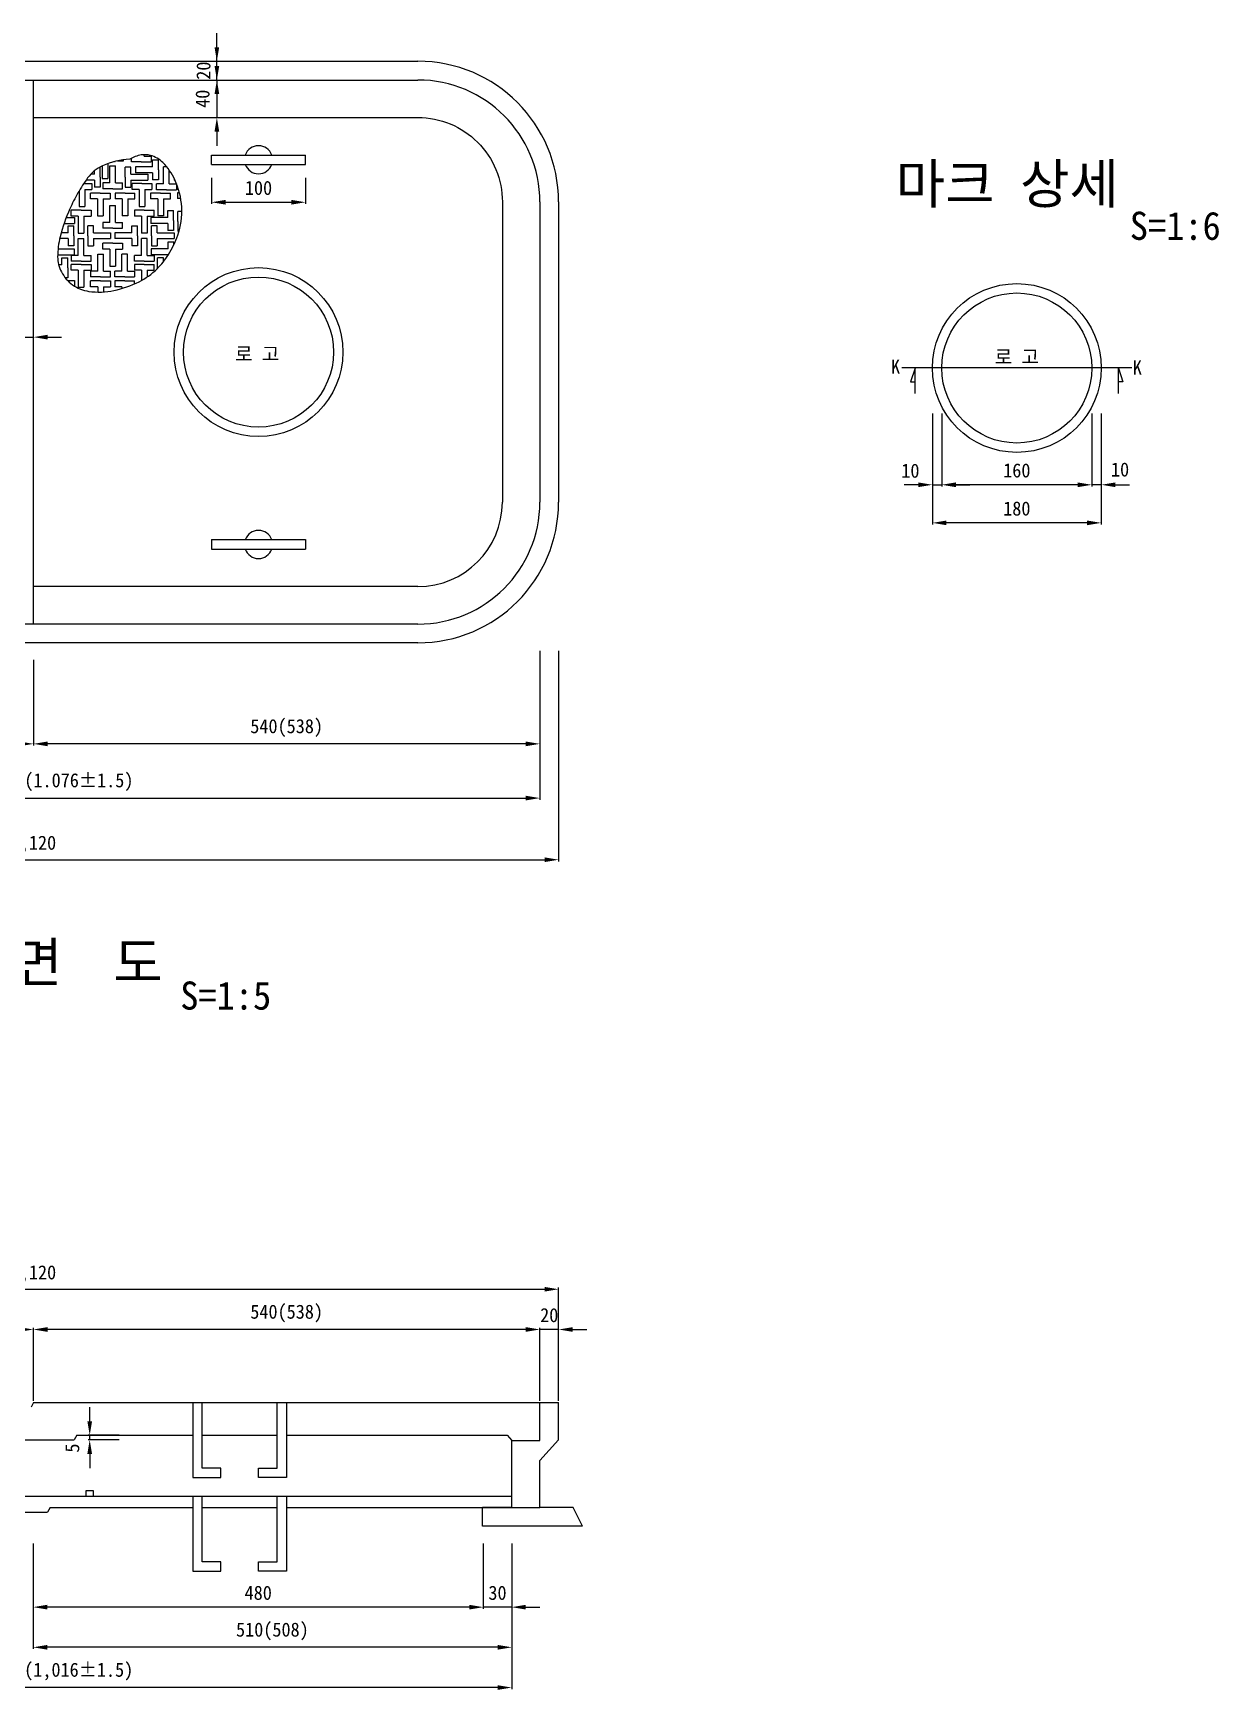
# Model space of a CAD drawing. Header units: millimetres. Extents: x -349 to 5904, y -2394 to 1429.
# Drawn here: x 725 to 1989, y -561 to 1205 of the extents above; entities that cross this region are included whole.
import ezdxf
from ezdxf.enums import TextEntityAlignment as Align

# ---------------------------------------------------------------- set-up
doc = ezdxf.new("R2010")
doc.units = ezdxf.units.MM
doc.header["$LTSCALE"] = 60
for name, color, linetype in [('TN-DIMS', 1, 'Continuous'), ('TN-LEAL', 1, 'Continuous'), ('TN-LEAT', 3, 'Continuous'), ('TN-STEL', 4, 'Continuous'), ('TN-TEX1', 6, 'Continuous'), ('TN-TEXT', 3, 'Continuous')]:
    doc.layers.add(name, color=color, linetype=linetype)
doc.styles.add('D', font='GulimChe.ttf')
doc.dimstyles.new('D', dxfattribs={"dimtxt": 2.5, "dimasz": 2.5, "dimexe": 1.25, "dimexo": 2, "dimgap": 1, "dimtad": 1, "dimdec": 0, "dimtxsty": 'D', "dimcen": 2.5, "dimclrd": 1, "dimclre": 1, "dimclrt": 7, "dimadec": 0, "dimazin": 0, "dimtfac": 1, "dimtdec": 0, "dimtmove": 0, "dimatfit": 3, "dimfxl": 0, "dimarcsym": 0})

# ---------------------------------------------------------------- blocks, each defined once
blk = doc.blocks.new('*D34')
at = {"layer": 'DEFPOINTS', "color": 0}
for p in [(1693.5, 801.8), (1853.5, 801.8), (1693.5, 724)]:
    blk.add_point(p, dxfattribs=at)
at = {"layer": 'TN-DIMS', "color": 1, "lineweight": -2}
for p, q in [((1693.5, 800), (1693.5, 722.2)), ((1853.5, 800), (1853.5, 722.2)), ((1838.5, 724), (1708.5, 724))]:
    blk.add_line(p, q, dxfattribs=at)
at = {"layer": 'TN-DIMS', "color": 1}
for points in [[(1708.5, 726.5), (1708.5, 721.5), (1693.5, 724)], [(1838.5, 726.5), (1838.5, 721.5), (1853.5, 724)]]:
    blk.add_solid(points, dxfattribs=at)
at = {"layer": 'TN-DIMS', "color": 3, "insert": (1773.5, 739.2), "char_height": 15, "attachment_point": 5, "style": 'D'}
blk.add_mtext('160', dxfattribs=at)
blk = doc.blocks.new('*D35')
at = {"layer": 'DEFPOINTS', "color": 0}
for p in [(1683.5, 801.8), (1863.5, 801.8), (1683.5, 683.4)]:
    blk.add_point(p, dxfattribs=at)
at = {"layer": 'TN-DIMS', "color": 1, "lineweight": -2}
for p, q in [((1683.5, 800), (1683.5, 681.6)), ((1863.5, 800), (1863.5, 681.6)), ((1848.5, 683.4), (1698.5, 683.4))]:
    blk.add_line(p, q, dxfattribs=at)
at = {"layer": 'TN-DIMS', "color": 1}
for points in [[(1698.5, 685.9), (1698.5, 680.9), (1683.5, 683.4)], [(1848.5, 685.9), (1848.5, 680.9), (1863.5, 683.4)]]:
    blk.add_solid(points, dxfattribs=at)
at = {"layer": 'TN-DIMS', "color": 3, "insert": (1773.5, 698.6), "char_height": 15, "attachment_point": 5, "style": 'D'}
blk.add_mtext('180', dxfattribs=at)
blk = doc.blocks.new('*D39')
at = {"layer": 'DEFPOINTS', "color": 0}
for p in [(214.5, -403), (1234.9, -403), (214.5, -558.2)]:
    blk.add_point(p, dxfattribs=at)
at = {"layer": 'TN-DIMS', "color": 1, "lineweight": -2}
for p, q in [((214.5, -404.8), (214.5, -560)), ((1234.9, -404.8), (1234.9, -560)), ((1219.9, -558.2), (229.5, -558.2))]:
    blk.add_line(p, q, dxfattribs=at)
at = {"layer": 'TN-DIMS', "color": 1}
for points in [[(229.5, -555.7), (229.5, -560.7), (214.5, -558.2)], [(1219.9, -555.7), (1219.9, -560.7), (1234.9, -558.2)]]:
    blk.add_solid(points, dxfattribs=at)
at = {"layer": 'TN-DIMS', "color": 3, "insert": (724.7, -541.2), "char_height": 15, "attachment_point": 5, "style": 'D'}
blk.add_mtext('1,020%%P1.5(1,016%%P1.5)', dxfattribs=at)
blk = doc.blocks.new('*D40')
at = {"layer": 'DEFPOINTS', "color": 0}
for p in [(724.9, -176.5), (184.9, -254.3), (724.9, -254.3)]:
    blk.add_point(p, dxfattribs=at)
at = {"layer": 'TN-DIMS', "color": 1, "lineweight": -2}
for p, q in [((184.9, -252.5), (184.9, -174.7)), ((199.9, -176.5), (709.9, -176.5)), ((724.9, -252.5), (724.9, -174.7))]:
    blk.add_line(p, q, dxfattribs=at)
at = {"layer": 'TN-DIMS', "color": 1}
for points in [[(199.9, -174), (199.9, -179), (184.9, -176.5)], [(709.9, -174), (709.9, -179), (724.9, -176.5)]]:
    blk.add_solid(points, dxfattribs=at)
at = {"layer": 'TN-DIMS', "color": 3, "insert": (454.9, -159.5), "char_height": 15, "attachment_point": 5, "style": 'D'}
blk.add_mtext('540(538)', dxfattribs=at)
blk = doc.blocks.new('*D41')
at = {"layer": 'DEFPOINTS', "color": 0}
for p in [(1284.9, -133.6), (164.9, -254.3), (1284.9, -254.3)]:
    blk.add_point(p, dxfattribs=at)
at = {"layer": 'TN-DIMS', "color": 1, "lineweight": -2}
for p, q in [((164.9, -252.5), (164.9, -131.8)), ((179.9, -133.6), (1269.9, -133.6)), ((1284.9, -252.5), (1284.9, -131.8))]:
    blk.add_line(p, q, dxfattribs=at)
at = {"layer": 'TN-DIMS', "color": 1}
for points in [[(179.9, -131.1), (179.9, -136.1), (164.9, -133.6)], [(1269.9, -131.1), (1269.9, -136.1), (1284.9, -133.6)]]:
    blk.add_solid(points, dxfattribs=at)
at = {"layer": 'TN-DIMS', "color": 3, "insert": (724.9, -117.5), "char_height": 15, "attachment_point": 5, "style": 'D'}
blk.add_mtext('1,120', dxfattribs=at)
blk = doc.blocks.new('*D43')
at = {"layer": 'DEFPOINTS', "color": 0}
for p in [(724.6, -403), (1234.9, -403), (724.6, -515.3)]:
    blk.add_point(p, dxfattribs=at)
at = {"layer": 'TN-DIMS', "color": 1, "lineweight": -2}
for p, q in [((724.6, -404.8), (724.6, -517.1)), ((1234.9, -404.8), (1234.9, -517.1)), ((1219.9, -515.3), (739.6, -515.3))]:
    blk.add_line(p, q, dxfattribs=at)
at = {"layer": 'TN-DIMS', "color": 1}
for points in [[(739.6, -512.8), (739.6, -517.8), (724.6, -515.3)], [(1219.9, -512.8), (1219.9, -517.8), (1234.9, -515.3)]]:
    blk.add_solid(points, dxfattribs=at)
at = {"layer": 'TN-DIMS', "color": 3, "insert": (979.7, -498.4), "char_height": 15, "attachment_point": 5, "style": 'D'}
blk.add_mtext('510(508)', dxfattribs=at)
blk = doc.blocks.new('*D44')
at = {"layer": 'DEFPOINTS', "color": 0}
for p in [(724.6, -403), (1204.6, -403), (724.6, -472.5)]:
    blk.add_point(p, dxfattribs=at)
at = {"layer": 'TN-DIMS', "color": 1, "lineweight": -2}
for p, q in [((724.6, -404.8), (724.6, -474.3)), ((1204.6, -404.8), (1204.6, -474.3)), ((1189.6, -472.5), (739.6, -472.5))]:
    blk.add_line(p, q, dxfattribs=at)
at = {"layer": 'TN-DIMS', "color": 1}
for points in [[(739.6, -470), (739.6, -475), (724.6, -472.5)], [(1189.6, -470), (1189.6, -475), (1204.6, -472.5)]]:
    blk.add_solid(points, dxfattribs=at)
at = {"layer": 'TN-DIMS', "color": 3, "insert": (964.6, -457.3), "char_height": 15, "attachment_point": 5, "style": 'D'}
blk.add_mtext('480', dxfattribs=at)
blk = doc.blocks.new('*D45')
at = {"layer": 'DEFPOINTS', "color": 0}
for p in [(724.9, -176.5), (724.9, -254.3), (1264.9, -254.3)]:
    blk.add_point(p, dxfattribs=at)
at = {"layer": 'TN-DIMS', "color": 1, "lineweight": -2}
for p, q in [((724.9, -252.5), (724.9, -174.7)), ((1249.9, -176.5), (739.9, -176.5)), ((1264.9, -252.5), (1264.9, -174.7))]:
    blk.add_line(p, q, dxfattribs=at)
at = {"layer": 'TN-DIMS', "color": 1}
for points in [[(739.9, -174), (739.9, -179), (724.9, -176.5)], [(1249.9, -174), (1249.9, -179), (1264.9, -176.5)]]:
    blk.add_solid(points, dxfattribs=at)
at = {"layer": 'TN-DIMS', "color": 3, "insert": (994.9, -159.5), "char_height": 15, "attachment_point": 5, "style": 'D'}
blk.add_mtext('540(538)', dxfattribs=at)
blk = doc.blocks.new('*D52')
at = {"layer": 'DEFPOINTS', "color": 0}
for p in [(784.9, -289.3), (818, -289.3), (818, -294.2)]:
    blk.add_point(p, dxfattribs=at)
at = {"layer": 'TN-DIMS', "color": 1, "lineweight": -2}
for p, q in [((784.9, -274.3), (784.9, -259.3)), ((816.2, -289.3), (783.1, -289.3)), ((816.2, -294.2), (783.1, -294.2)), ((784.9, -294.2), (784.9, -289.3)), ((784.9, -309.2), (784.9, -324.2))]:
    blk.add_line(p, q, dxfattribs=at)
at = {"layer": 'TN-DIMS', "color": 1}
for points in [[(782.4, -274.3), (787.4, -274.3), (784.9, -289.3)], [(782.4, -309.2), (787.4, -309.2), (784.9, -294.2)]]:
    blk.add_solid(points, dxfattribs=at)
at = {"layer": 'TN-DIMS', "color": 3, "insert": (766.4, -302.9), "char_height": 15, "attachment_point": 5, "rotation": 90, "style": 'D'}
blk.add_mtext('5', dxfattribs=at)
blk = doc.blocks.new('*D53')
at = {"layer": 'DEFPOINTS', "color": 0}
for p in [(1204.6, -403), (1234.9, -403), (1204.6, -472.5)]:
    blk.add_point(p, dxfattribs=at)
at = {"layer": 'TN-DIMS', "color": 1, "lineweight": -2}
for p, q in [((1204.6, -404.8), (1204.6, -474.3)), ((1234.9, -404.8), (1234.9, -474.3)), ((1189.6, -472.5), (1174.6, -472.5)), ((1234.9, -472.5), (1204.6, -472.5)), ((1249.9, -472.5), (1264.9, -472.5))]:
    blk.add_line(p, q, dxfattribs=at)
at = {"layer": 'TN-DIMS', "color": 1}
for points in [[(1189.6, -470), (1189.6, -475), (1204.6, -472.5)], [(1249.9, -470), (1249.9, -475), (1234.9, -472.5)]]:
    blk.add_solid(points, dxfattribs=at)
at = {"layer": 'TN-DIMS', "color": 3, "insert": (1219.7, -457.3), "char_height": 15, "attachment_point": 5, "style": 'D'}
blk.add_mtext('30', dxfattribs=at)
blk = doc.blocks.new('*D55')
at = {"layer": 'DEFPOINTS', "color": 0}
for p in [(1264.9, -176.5), (1264.9, -254.3), (1284.9, -254.3)]:
    blk.add_point(p, dxfattribs=at)
at = {"layer": 'TN-DIMS', "color": 1, "lineweight": -2}
for p, q in [((1249.9, -176.5), (1234.9, -176.5)), ((1264.9, -252.5), (1264.9, -174.7)), ((1284.9, -176.5), (1264.9, -176.5)), ((1284.9, -252.5), (1284.9, -174.7)), ((1299.9, -176.5), (1314.9, -176.5))]:
    blk.add_line(p, q, dxfattribs=at)
at = {"layer": 'TN-DIMS', "color": 1}
for points in [[(1249.9, -174), (1249.9, -179), (1264.9, -176.5)], [(1299.9, -174), (1299.9, -179), (1284.9, -176.5)]]:
    blk.add_solid(points, dxfattribs=at)
at = {"layer": 'TN-DIMS', "color": 3, "insert": (1274.9, -161.3), "char_height": 15, "attachment_point": 5, "style": 'D'}
blk.add_mtext('20', dxfattribs=at)
blk = doc.blocks.new('*D56')
at = {"layer": 'DEFPOINTS', "color": 0}
for p in [(184.9, 539.3), (724.9, 539.3), (724.9, 447.8)]:
    blk.add_point(p, dxfattribs=at)
at = {"layer": 'TN-DIMS', "color": 1, "lineweight": -2}
for p, q in [((184.9, 537.5), (184.9, 446)), ((724.9, 537.5), (724.9, 446)), ((199.9, 447.8), (709.9, 447.8))]:
    blk.add_line(p, q, dxfattribs=at)
at = {"layer": 'TN-DIMS', "color": 1}
for points in [[(199.9, 450.3), (199.9, 445.3), (184.9, 447.8)], [(709.9, 450.3), (709.9, 445.3), (724.9, 447.8)]]:
    blk.add_solid(points, dxfattribs=at)
at = {"layer": 'TN-DIMS', "color": 3, "insert": (454.9, 464.7), "char_height": 15, "attachment_point": 5, "style": 'D'}
blk.add_mtext('540(538)', dxfattribs=at)
blk = doc.blocks.new('*D57')
at = {"layer": 'DEFPOINTS', "color": 0}
for p in [(184.9, 548.8), (1264.9, 548.8), (1264.9, 390)]:
    blk.add_point(p, dxfattribs=at)
at = {"layer": 'TN-DIMS', "color": 1, "lineweight": -2}
for p, q in [((184.9, 547), (184.9, 388.2)), ((1264.9, 547), (1264.9, 388.2)), ((199.9, 390), (1249.9, 390))]:
    blk.add_line(p, q, dxfattribs=at)
at = {"layer": 'TN-DIMS', "color": 1}
for points in [[(199.9, 392.5), (199.9, 387.5), (184.9, 390)], [(1249.9, 392.5), (1249.9, 387.5), (1264.9, 390)]]:
    blk.add_solid(points, dxfattribs=at)
at = {"layer": 'TN-DIMS', "color": 3, "insert": (724.9, 407), "char_height": 15, "attachment_point": 5, "style": 'D'}
blk.add_mtext('1,080%%P1.5(1.076%%P1.5)', dxfattribs=at)
blk = doc.blocks.new('*D58')
at = {"layer": 'DEFPOINTS', "color": 0}
for p in [(164.9, 548.8), (1284.9, 548.8), (1284.9, 324.3)]:
    blk.add_point(p, dxfattribs=at)
at = {"layer": 'TN-DIMS', "color": 1, "lineweight": -2}
for p, q in [((164.9, 547), (164.9, 322.5)), ((1284.9, 547), (1284.9, 322.5)), ((179.9, 324.3), (1269.9, 324.3))]:
    blk.add_line(p, q, dxfattribs=at)
at = {"layer": 'TN-DIMS', "color": 1}
for points in [[(179.9, 326.8), (179.9, 321.8), (164.9, 324.3)], [(1269.9, 326.8), (1269.9, 321.8), (1284.9, 324.3)]]:
    blk.add_solid(points, dxfattribs=at)
at = {"layer": 'TN-DIMS', "color": 3, "insert": (724.9, 340.5), "char_height": 15, "attachment_point": 5, "style": 'D'}
blk.add_mtext('1,120', dxfattribs=at)
blk = doc.blocks.new('*D62')
at = {"layer": 'DEFPOINTS', "color": 0}
for p in [(914.9, 1053.2), (1014.9, 1053.2), (1014.9, 1025.2)]:
    blk.add_point(p, dxfattribs=at)
at = {"layer": 'TN-DIMS', "color": 1, "lineweight": -2}
for p, q in [((914.9, 1051.4), (914.9, 1023.4)), ((1014.9, 1051.4), (1014.9, 1023.4)), ((929.9, 1025.2), (999.9, 1025.2))]:
    blk.add_line(p, q, dxfattribs=at)
at = {"layer": 'TN-DIMS', "color": 1}
for points in [[(929.9, 1027.7), (929.9, 1022.7), (914.9, 1025.2)], [(999.9, 1027.7), (999.9, 1022.7), (1014.9, 1025.2)]]:
    blk.add_solid(points, dxfattribs=at)
at = {"layer": 'TN-DIMS', "color": 3, "insert": (964.9, 1040.4), "char_height": 15, "attachment_point": 5, "style": 'D'}
blk.add_mtext('100', dxfattribs=at)
blk = doc.blocks.new('*D63')
at = {"layer": 'DEFPOINTS', "color": 0}
for p in [(724.9, 539.3), (1264.9, 539.3), (724.9, 447.8)]:
    blk.add_point(p, dxfattribs=at)
at = {"layer": 'TN-DIMS', "color": 1, "lineweight": -2}
for p, q in [((724.9, 537.5), (724.9, 446)), ((1264.9, 537.5), (1264.9, 446)), ((1249.9, 447.8), (739.9, 447.8))]:
    blk.add_line(p, q, dxfattribs=at)
at = {"layer": 'TN-DIMS', "color": 1}
for points in [[(739.9, 450.3), (739.9, 445.3), (724.9, 447.8)], [(1249.9, 450.3), (1249.9, 445.3), (1264.9, 447.8)]]:
    blk.add_solid(points, dxfattribs=at)
at = {"layer": 'TN-DIMS', "color": 3, "insert": (994.9, 464.7), "char_height": 15, "attachment_point": 5, "style": 'D'}
blk.add_mtext('540(538)', dxfattribs=at)
blk = doc.blocks.new('*D70')
at = {"layer": 'DEFPOINTS', "color": 0}
for p in [(724.9, 881.4), (684.9, 847.5), (724.9, 847.5)]:
    blk.add_point(p, dxfattribs=at)
at = {"layer": 'TN-DIMS', "color": 1, "lineweight": -2}
for p, q in [((684.9, 849.3), (684.9, 883.2)), ((724.9, 849.3), (724.9, 883.2)), ((669.9, 881.4), (654.9, 881.4)), ((684.9, 881.4), (724.9, 881.4)), ((739.9, 881.4), (754.9, 881.4))]:
    blk.add_line(p, q, dxfattribs=at)
at = {"layer": 'TN-DIMS', "color": 1}
for points in [[(669.9, 883.9), (669.9, 878.9), (684.9, 881.4)], [(739.9, 883.9), (739.9, 878.9), (724.9, 881.4)]]:
    blk.add_solid(points, dxfattribs=at)
at = {"layer": 'TN-DIMS', "color": 3, "insert": (704.9, 896.6), "char_height": 15, "attachment_point": 5, "style": 'D'}
blk.add_mtext('40', dxfattribs=at)
blk = doc.blocks.new('*D4')
at = {"layer": 'DEFPOINTS', "color": 0}
for p in [(892, 1155.5), (892, 1115.5), (920.5, 1115.5)]:
    blk.add_point(p, dxfattribs=at)
at = {"layer": 'TN-DIMS', "color": 1, "lineweight": -2}
for p, q in [((920.5, 1170.5), (920.5, 1185.5)), ((893.8, 1155.5), (922.3, 1155.5)), ((920.5, 1155.5), (920.5, 1115.5)), ((893.8, 1115.5), (922.3, 1115.5)), ((920.5, 1100.5), (920.5, 1085.5))]:
    blk.add_line(p, q, dxfattribs=at)
at = {"layer": 'TN-DIMS', "color": 1}
for points in [[(918, 1170.5), (923, 1170.5), (920.5, 1155.5)], [(918, 1100.5), (923, 1100.5), (920.5, 1115.5)]]:
    blk.add_solid(points, dxfattribs=at)
at = {"layer": 'TN-DIMS', "color": 3, "insert": (905.3, 1135.5), "char_height": 15, "attachment_point": 5, "rotation": 90, "style": 'D'}
blk.add_mtext('40', dxfattribs=at)
blk = doc.blocks.new('*D5')
at = {"layer": 'DEFPOINTS', "color": 0}
for p in [(892, 1175.5), (920.5, 1175.5), (892, 1155.5)]:
    blk.add_point(p, dxfattribs=at)
at = {"layer": 'TN-DIMS', "color": 1, "lineweight": -2}
for p, q in [((920.5, 1190.5), (920.5, 1205.5)), ((893.8, 1175.5), (922.3, 1175.5)), ((920.5, 1155.5), (920.5, 1175.5)), ((893.8, 1155.5), (922.3, 1155.5)), ((920.5, 1140.5), (920.5, 1125.5))]:
    blk.add_line(p, q, dxfattribs=at)
at = {"layer": 'TN-DIMS', "color": 1}
for points in [[(918, 1190.5), (923, 1190.5), (920.5, 1175.5)], [(918, 1140.5), (923, 1140.5), (920.5, 1155.5)]]:
    blk.add_solid(points, dxfattribs=at)
at = {"layer": 'TN-DIMS', "color": 3, "insert": (906.3, 1165.5), "char_height": 15, "attachment_point": 5, "rotation": 90, "style": 'D'}
blk.add_mtext('20', dxfattribs=at)
blk = doc.blocks.new('*D6')
at = {"layer": 'DEFPOINTS', "color": 0}
for p in [(1683.5, 801.8), (1693.5, 801.8), (1693.5, 724)]:
    blk.add_point(p, dxfattribs=at)
at = {"layer": 'TN-DIMS', "color": 1, "lineweight": -2}
for p, q in [((1683.5, 800), (1683.5, 722.2)), ((1693.5, 800), (1693.5, 722.2)), ((1668.5, 724), (1653.5, 724)), ((1683.5, 724), (1693.5, 724)), ((1708.5, 724), (1723.5, 724))]:
    blk.add_line(p, q, dxfattribs=at)
at = {"layer": 'TN-DIMS', "color": 1}
for points in [[(1668.5, 726.5), (1668.5, 721.5), (1683.5, 724)], [(1708.5, 726.5), (1708.5, 721.5), (1693.5, 724)]]:
    blk.add_solid(points, dxfattribs=at)
at = {"layer": 'TN-DIMS', "color": 3, "insert": (1660, 738.9), "char_height": 15, "attachment_point": 5, "style": 'D'}
blk.add_mtext('10', dxfattribs=at)
blk = doc.blocks.new('*D28')
at = {"layer": 'DEFPOINTS', "color": 0}
for p in [(1853.5, 801.8), (1863.5, 801.8), (1853.5, 724)]:
    blk.add_point(p, dxfattribs=at)
at = {"layer": 'TN-DIMS', "color": 1, "lineweight": -2}
for p, q in [((1853.5, 800), (1853.5, 722.2)), ((1863.5, 800), (1863.5, 722.2)), ((1838.5, 724), (1823.5, 724)), ((1863.5, 724), (1853.5, 724)), ((1878.5, 724), (1893.5, 724))]:
    blk.add_line(p, q, dxfattribs=at)
at = {"layer": 'TN-DIMS', "color": 1}
for points in [[(1838.5, 726.5), (1838.5, 721.5), (1853.5, 724)], [(1878.5, 726.5), (1878.5, 721.5), (1863.5, 724)]]:
    blk.add_solid(points, dxfattribs=at)
at = {"layer": 'TN-DIMS', "color": 3, "insert": (1883.6, 740.2), "char_height": 15, "attachment_point": 5, "style": 'D'}
blk.add_mtext('10', dxfattribs=at)

msp = doc.modelspace()

# ---------------------------------------------------------------- linework, layer by layer
at = {"layer": 'TN-LEAL'}
msp.add_line((1896, 848.5), (1650.9, 848.5), dxfattribs=at)
for points in [[(1665, 821.3), (1665, 848.2), (1660.3, 833.7), (1665, 833.7)], [(1881.9, 821.3), (1881.9, 848.2), (1886.6, 833.7), (1881.9, 833.7)]]:
    msp.add_lwpolyline(points, dxfattribs=at)
at = {"layer": 'TN-STEL'}
for p, q in [((314.9, 1175.5), (1134.9, 1175.5)), ((314.9, 1155.5), (1134.9, 1155.5)), ((724.9, 1115.5), (724.9, 1155.5)), ((724.9, 615.5), (724.9, 1115.5)), ((795.6, 1062.5), (796, 1062.5)), ((796, 1051.9), (796, 1062.5)), ((798.2, 1063.8), (798.2, 1050.4)), ((804.4, 1066.3), (804.4, 1050.4)), ((806.3, 1063.9), (812.5, 1063.9)), ((806.3, 1045.8), (806.3, 1063.9)), ((811.4, 1068.5), (811.9, 1068.5)), ((811.9, 1068.6), (811.9, 1068.5)), ((812.5, 1045.8), (812.5, 1063.9)), ((814.4, 1069.2), (814.4, 1069.1)), ((820.6, 1069.1), (814.4, 1069.1)), ((820.6, 1070.4), (820.6, 1069.1)), ((822.7, 1051.9), (822.7, 1062.5)), ((828.9, 1062.5), (822.7, 1062.5)), ((828.9, 1055), (828.9, 1062.5)), ((829.3, 1068.3), (829.3, 1072)), ((839.8, 1068.3), (829.3, 1068.3)), ((833.8, 1062.9), (833.8, 1056.7)), ((851.9, 1062.9), (833.8, 1062.9)), ((839.8, 1068.3), (850.4, 1068.3)), ((842.9, 1074.4), (842.9, 1076)), ((842.9, 1074.4), (850.4, 1074.4)), ((850.4, 1074.4), (850.4, 1068.3)), ((851.9, 1070.4), (858.1, 1070.4)), ((851.9, 1062.9), (851.9, 1070.4)), ((858.1, 1059.8), (858.1, 1070.4)), ((858.1, 1059.8), (858.1, 1049.2)), ((863.6, 1044.8), (863.6, 1062.9)), ((867.1, 1062.9), (863.6, 1062.9)), ((914.9, 1075.5), (1014.9, 1075.5)), ((914.9, 1065.5), (914.9, 1075.5)), ((914.9, 1065.5), (1014.9, 1065.5)), ((1014.9, 1065.5), (1014.9, 1075.5)), ((778.5, 1045.1), (787.3, 1045.1)), ((789.9, 1048.9), (781.1, 1048.9)), ((789.9, 1055), (786, 1055)), ((787.3, 1045.1), (787.3, 1038.9)), ((789.9, 1055), (789.9, 1058.7)), ((789.9, 1048.9), (789.9, 1041.4)), ((796, 1051.9), (796, 1041.4)), ((798.2, 1050.4), (804.4, 1050.4)), ((806.3, 1045.8), (798.8, 1045.8)), ((798.8, 1045.8), (798.8, 1039.6)), ((812.5, 1045.8), (820, 1045.8)), ((820, 1039.6), (820, 1045.8)), ((822.7, 1051.9), (822.7, 1041.4)), ((828.9, 1055), (847, 1055)), ((828.9, 1048.9), (847, 1048.9)), ((828.9, 1048.9), (828.9, 1041.4)), ((840.6, 1045.1), (830.1, 1045.1)), ((830.1, 1038.9), (830.1, 1045.1)), ((851.9, 1056.7), (833.8, 1056.7)), ((840.6, 1045.1), (851.2, 1045.1)), ((847, 1055), (847, 1048.9)), ((851.2, 1045.1), (851.2, 1038.9)), ((851.9, 1056.7), (851.9, 1049.2)), ((858.1, 1049.2), (851.9, 1049.2)), ((863.6, 1044.8), (856.1, 1044.8)), ((856.1, 1038.6), (856.1, 1044.8)), ((869.8, 1044.8), (869.8, 1059.4)), ((869.8, 1044.8), (877.3, 1044.8)), ((875, 1050.6), (875, 1048.6)), ((876, 1048.6), (875, 1048.6)), ((877.3, 1044.8), (877.3, 1038.6)), ((773.7, 1037.4), (773.7, 1020.8)), ((779.8, 1038.9), (779.8, 1020.8)), ((779.8, 1038.9), (787.3, 1038.9)), ((796.2, 1034.9), (785.6, 1034.9)), ((785.6, 1028.7), (785.6, 1034.9)), ((793.1, 1028.7), (785.6, 1028.7)), ((796, 1041.4), (789.9, 1041.4)), ((793.1, 1028.7), (793.1, 1010.6)), ((796.2, 1034.9), (806.8, 1034.9)), ((809.4, 1039.6), (798.8, 1039.6)), ((799.3, 1028.7), (799.3, 1010.6)), ((799.3, 1028.7), (806.8, 1028.7)), ((806.8, 1034.9), (806.8, 1028.7)), ((809.4, 1039.6), (820, 1039.6)), ((822.6, 1034.9), (812, 1034.9)), ((812, 1034.9), (812, 1028.7)), ((819.5, 1028.7), (812, 1028.7)), ((819.5, 1028.7), (819.5, 1010.6)), ((822.6, 1034.9), (833.1, 1034.9)), ((822.7, 1041.4), (828.9, 1041.4)), ((825.6, 1028.7), (833.1, 1028.7)), ((825.6, 1028.7), (825.6, 1010.6)), ((837.6, 1038.9), (830.1, 1038.9)), ((833.1, 1028.7), (833.1, 1034.9)), ((837.6, 1038.9), (837.6, 1020.8)), ((843.7, 1038.9), (843.7, 1020.8)), ((843.7, 1038.9), (851.2, 1038.9)), ((860.5, 1034.9), (849.9, 1034.9)), ((849.9, 1034.9), (849.9, 1028.7)), ((857.4, 1028.7), (849.9, 1028.7)), ((866.7, 1038.6), (856.1, 1038.6)), ((857.4, 1028.7), (857.4, 1010.6)), ((860.5, 1034.9), (871.1, 1034.9)), ((863.6, 1028.7), (871.1, 1028.7)), ((863.6, 1028.7), (863.6, 1010.6)), ((866.7, 1038.6), (877.3, 1038.6)), ((871.1, 1028.7), (871.1, 1034.9)), ((880.7, 1035.4), (878.6, 1035.4)), ((878.6, 1035.4), (878.6, 1029.2)), ((882, 1029.2), (878.6, 1029.2)), ((878.8, 1038.6), (878.8, 1041.6)), ((879.8, 1038.6), (878.8, 1038.6)), ((1224.9, 1025.5), (1224.9, 705.5)), ((1264.9, 1025.5), (1264.9, 705.5)), ((1284.9, 1025.5), (1284.9, 705.5)), ((759.9, 1008.8), (768.8, 1008.8)), ((775.7, 1016.7), (765.1, 1016.7)), ((765.1, 1010.5), (765.1, 1016.7)), ((772.6, 1010.5), (765.1, 1010.5)), ((768.8, 1008.8), (768.8, 1002.6)), ((772.6, 1010.5), (772.6, 992.4)), ((773.7, 1020.8), (779.8, 1020.8)), ((775.7, 1016.7), (786.3, 1016.7)), ((778.8, 1010.5), (786.3, 1010.5)), ((778.8, 1010.5), (778.8, 992.4)), ((786.3, 1016.7), (786.3, 1010.5)), ((793.1, 1010.6), (799.3, 1010.6)), ((806.3, 1021.8), (812.5, 1021.8)), ((806.3, 1003.7), (806.3, 1021.8)), ((812.5, 1003.7), (812.5, 1021.8)), ((825.6, 1010.6), (819.5, 1010.6)), ((832.5, 1016.7), (832.5, 1010.5)), ((843.1, 1016.7), (832.5, 1016.7)), ((840, 1010.5), (832.5, 1010.5)), ((837.6, 1020.8), (843.7, 1020.8)), ((840, 1010.5), (840, 992.4)), ((843.1, 1016.7), (853.7, 1016.7)), ((846.2, 1010.5), (846.2, 992.4)), ((846.2, 1010.5), (853.7, 1010.5)), ((868.1, 1008.8), (850, 1008.8)), ((850, 1008.8), (850, 1002.6)), ((853.7, 1010.5), (853.7, 1016.7)), ((863.6, 1010.6), (857.4, 1010.6)), ((868.1, 1008.8), (868.1, 1016.3)), ((868.1, 1016.3), (874.3, 1016.3)), ((874.3, 1005.7), (874.3, 1016.3)), ((878.7, 1004.7), (878.7, 1015.3)), ((883.1, 1015.3), (878.7, 1015.3)), ((761.8, 992.6), (754.6, 992.6)), ((757.7, 1002.6), (768.8, 1002.6)), ((761.8, 1000.1), (767.9, 1000.1)), ((761.8, 992.6), (761.8, 1000.1)), ((767.9, 989.5), (767.9, 1000.1)), ((767.9, 989.5), (767.9, 978.9)), ((772.6, 992.4), (778.8, 992.4)), ((782.9, 989.5), (782.9, 1000.1)), ((789.1, 1000.1), (782.9, 1000.1)), ((782.9, 989.5), (782.9, 978.9)), ((789.1, 992.6), (789.1, 1000.1)), ((789.1, 992.6), (807.2, 992.6)), ((806.3, 1003.7), (798.8, 1003.7)), ((798.8, 1003.7), (798.8, 997.5)), ((809.4, 997.5), (798.8, 997.5)), ((807.2, 992.6), (807.2, 986.4)), ((809.4, 997.5), (820, 997.5)), ((811.6, 992.6), (811.6, 986.4)), ((829.7, 992.6), (811.6, 992.6)), ((812.5, 1003.7), (820, 1003.7)), ((820, 997.5), (820, 1003.7)), ((829.7, 1000.1), (835.8, 1000.1)), ((829.7, 992.6), (829.7, 1000.1)), ((835.8, 989.5), (835.8, 1000.1)), ((835.8, 989.5), (835.8, 978.9)), ((846.2, 992.4), (840, 992.4)), ((868.1, 1002.6), (850, 1002.6)), ((850.8, 989.5), (850.8, 1000.1)), ((857, 1000.1), (850.8, 1000.1)), ((850.8, 989.5), (850.8, 978.9)), ((857, 992.6), (857, 1000.1)), ((857, 992.6), (875.1, 992.6)), ((868.1, 1002.6), (868.1, 995.1)), ((874.3, 995.1), (868.1, 995.1)), ((874.3, 1005.7), (874.3, 995.1)), ((875.1, 992.6), (875.1, 986.4)), ((878.7, 1004.7), (878.7, 994.2)), ((878.7, 994.2), (880, 994.2)), ((751.2, 975.4), (768.3, 975.4)), ((761.8, 986.4), (753, 986.4)), ((761.8, 986.4), (761.8, 978.9)), ((767.9, 978.9), (761.8, 978.9)), ((768.3, 975.4), (768.3, 969.3)), ((772.6, 968.5), (772.6, 986.6)), ((772.6, 986.6), (778.8, 986.6)), ((778.8, 968.5), (778.8, 986.6)), ((782.9, 978.9), (789.1, 978.9)), ((789.1, 986.4), (789.1, 978.9)), ((789.1, 986.4), (807.2, 986.4)), ((809.4, 981.5), (798.8, 981.5)), ((798.8, 975.3), (798.8, 981.5)), ((806.3, 975.3), (798.8, 975.3)), ((806.3, 975.3), (806.3, 957.2)), ((809.4, 981.5), (820, 981.5)), ((829.7, 986.4), (811.6, 986.4)), ((812.5, 975.3), (812.5, 957.2)), ((812.5, 975.3), (820, 975.3)), ((820, 981.5), (820, 975.3)), ((829.7, 986.4), (829.7, 978.9)), ((835.8, 978.9), (829.7, 978.9)), ((840, 968.5), (840, 986.6)), ((846.2, 986.6), (840, 986.6)), ((846.2, 968.5), (846.2, 986.6)), ((868.6, 975.4), (850.5, 975.4)), ((850.5, 975.4), (850.5, 969.3)), ((850.8, 978.9), (857, 978.9)), ((857, 986.4), (875.1, 986.4)), ((857, 986.4), (857, 978.9)), ((868.6, 975.4), (868.6, 982.9)), ((868.6, 982.9), (874.7, 982.9)), ((874.7, 980.2), (874.7, 982.9)), ((750.8, 969.3), (768.3, 969.3)), ((755.3, 958.3), (751.9, 958.3)), ((755.3, 965.8), (761.4, 965.8)), ((755.3, 958.3), (755.3, 965.8)), ((761.4, 955.2), (761.4, 965.8)), ((761.4, 955.2), (761.4, 944.7)), ((765.1, 968.5), (765.1, 962.3)), ((772.6, 968.5), (765.1, 968.5)), ((775.7, 962.3), (765.1, 962.3)), ((765.1, 952.8), (765.1, 959)), ((775.7, 959), (765.1, 959)), ((775.7, 962.3), (786.3, 962.3)), ((775.7, 959), (786.3, 959)), ((778.8, 968.5), (786.3, 968.5)), ((786.3, 962.3), (786.3, 968.5)), ((786.3, 959), (786.3, 952.8)), ((793.4, 951.8), (793.4, 969.9)), ((793.4, 969.9), (799.6, 969.9)), ((799.6, 951.8), (799.6, 969.9)), ((806.3, 957.2), (812.5, 957.2)), ((819.2, 951.8), (819.2, 969.9)), ((825.3, 969.9), (819.2, 969.9)), ((825.3, 951.8), (825.3, 969.9)), ((832.5, 962.3), (832.5, 968.5)), ((840, 968.5), (832.5, 968.5)), ((843.1, 962.3), (832.5, 962.3)), ((843.1, 959), (832.5, 959)), ((832.5, 959), (832.5, 952.8)), ((843.1, 962.3), (853.7, 962.3)), ((843.1, 959), (853.7, 959)), ((846.2, 968.5), (853.7, 968.5)), ((868.6, 969.3), (850.5, 969.3)), ((853.7, 968.5), (853.7, 962.3)), ((853.7, 952.8), (853.7, 959)), ((863.5, 965.8), (857.3, 965.8)), ((857.3, 955.2), (857.3, 965.8)), ((857.3, 955.2), (857.3, 954.7)), ((863.5, 961.6), (863.5, 965.8)), ((868.6, 969.3), (868.6, 968.8)), ((761.4, 944.7), (758.9, 944.7)), ((761.5, 941.7), (768.8, 941.7)), ((772.6, 952.8), (765.1, 952.8)), ((768.8, 941.7), (768.8, 935.5)), ((772.6, 952.8), (772.6, 934.7)), ((778.8, 952.8), (786.3, 952.8)), ((778.8, 952.8), (778.8, 934.7)), ((785.9, 951.8), (785.9, 945.6)), ((793.4, 951.8), (785.9, 951.8)), ((796.5, 945.6), (785.9, 945.6)), ((796.5, 941.4), (785.9, 941.4)), ((785.9, 935.2), (785.9, 941.4)), ((796.5, 945.6), (807.1, 945.6)), ((796.5, 941.4), (807.1, 941.4)), ((799.6, 951.8), (807.1, 951.8)), ((807.1, 945.6), (807.1, 951.8)), ((807.1, 941.4), (807.1, 935.2)), ((811.7, 945.6), (811.7, 951.8)), ((819.2, 951.8), (811.7, 951.8)), ((822.3, 945.6), (811.7, 945.6)), ((822.3, 941.4), (811.7, 941.4)), ((811.7, 941.4), (811.7, 935.2)), ((822.3, 945.6), (832.8, 945.6)), ((822.3, 941.4), (832.8, 941.4)), ((825.3, 951.8), (832.8, 951.8)), ((840, 952.8), (832.5, 952.8)), ((832.8, 951.8), (832.8, 945.6)), ((832.8, 938.3), (832.8, 941.4)), ((840, 952.8), (840, 941.8)), ((846.2, 952.8), (846.2, 945.5)), ((846.2, 952.8), (853.7, 952.8)), ((772.6, 934.7), (778.8, 934.7)), ((793.4, 935.2), (785.9, 935.2)), ((793.4, 935.2), (793.4, 929.5)), ((799.6, 935.2), (807.1, 935.2)), ((799.6, 935.2), (799.6, 929.6)), ((819.2, 935.2), (811.7, 935.2)), ((819.2, 935.2), (819.2, 933.3)), ((914.9, 665.5), (1014.9, 665.5)), ((914.9, 665.5), (914.9, 655.5)), ((914.9, 655.5), (1014.9, 655.5)), ((1014.9, 665.5), (1014.9, 655.5)), ((1134.9, 615.5), (724.9, 615.5)), ((724.9, 575.5), (724.9, 615.5)), ((1134.9, 575.5), (314.9, 575.5)), ((1134.9, 555.5), (314.9, 555.5)), ((724.9, -254.3), (722.6, -259.3)), ((724.9, -254.3), (1284.9, -254.3)), ((894.9, -254.3), (894.9, -334.3)), ((904.9, -324.3), (904.9, -254.3)), ((984.9, -324.3), (984.9, -254.3)), ((994.9, -254.3), (994.9, -334.3)), ((1264.9, -294.8), (1264.9, -254.3)), ((1284.9, -294.3), (1284.9, -254.3)), ((681.5, -294.3), (768.2, -294.3)), ((771, -289.3), (768.2, -294.3)), ((771, -289.3), (894.9, -289.3)), ((904.9, -289.3), (984.9, -289.3)), ((994.9, -289.3), (1230.1, -289.3)), ((1230.1, -289.3), (1234.9, -294.8)), ((1234.9, -366.3), (1234.9, -294.8)), ((1234.9, -294.8), (1264.9, -294.8)), ((1264.9, -316.3), (1284.9, -294.3)), ((1264.9, -366.3), (1264.9, -316.3)), ((894.9, -334.3), (924.9, -334.3)), ((924.9, -324.3), (904.9, -324.3)), ((924.9, -334.3), (924.9, -324.3)), ((964.9, -334.3), (964.9, -324.3)), ((964.9, -324.3), (984.9, -324.3)), ((994.9, -334.3), (964.9, -334.3)), ((781, -354.3), (781, -348.3)), ((781, -348.3), (788.6, -348.3)), ((788.6, -348.3), (788.6, -354.3)), ((214.5, -354.3), (1234.9, -354.3)), ((742.7, -366.3), (740, -371.3)), ((742.7, -366.3), (894.9, -366.3)), ((894.9, -354.3), (894.9, -434.3)), ((904.9, -424.3), (904.9, -354.3)), ((904.9, -366.3), (984.9, -366.3)), ((984.9, -424.3), (984.9, -354.3)), ((994.9, -354.3), (994.9, -434.3)), ((994.9, -366.3), (1264.9, -366.3)), ((1203.9, -386.3), (1203.9, -366.3)), ((1234.9, -366.3), (1203.9, -366.3)), ((1300.4, -366.3), (1264.9, -366.3)), ((1310.4, -386.3), (1300.4, -366.3)), ((706.9, -371.3), (740, -371.3)), ((1310.4, -386.3), (1203.9, -386.3)), ((894.9, -434.3), (924.9, -434.3)), ((924.9, -424.3), (904.9, -424.3)), ((924.9, -434.3), (924.9, -424.3)), ((964.9, -434.3), (964.9, -424.3)), ((964.9, -424.3), (984.9, -424.3)), ((994.9, -434.3), (964.9, -434.3))]:
    msp.add_line(p, q, dxfattribs=at)
for points in [[(724.9, 1115.5), (1134.9, 1115.5, -0.414214), (1224.9, 1025.5)], [(827.7, 1071.1, 0.089421), (798.6, 1064, 0.132127), (782.7, 1051.1, 0.026182), (772.3, 1035.1, 0.026389), (763.7, 1018.1, 0.041846), (753.4, 988.4, 0.061616), (750.7, 967.1, 0.123977), (754.8, 950.9, 0.112965), (766.7, 937.1, 0.124476), (784, 930.2, 0.085772), (810.7, 931.1, 0.06432), (837.5, 940.5, 0.077042), (856.7, 954.1, 0.062842), (868.9, 969.4, 0.053533), (878.7, 990.1, 0.096656), (883, 1020, 0.096807), (875.7, 1049.1, 0.087364), (863, 1067.4, 0.127711), (849.7, 1075.1, 0.114789), (839.8, 1075.6, 0.089144), (827.7, 1071.1)]]:
    msp.add_lwpolyline(points, format="xyb", dxfattribs=at)
for centre, radius in [((964.9, 865.5), 90), ((964.9, 865.5), 80), ((1773.5, 848.5), 90), ((1773.5, 848.5), 80)]:
    msp.add_circle(centre, radius, dxfattribs=at)
for centre, radius, start, end in [((1134.9, 1025.5), 150, 0, 90), ((1134.9, 1025.5), 130, 0, 90), ((964.9, 1070.5), 15, 19.2301, 160.7699), ((964.9, 1070.5), 15, 199.7127, 340.2873), ((1134.9, 705.5), 90, 270, 0), ((1134.9, 705.5), 150, 270, 0), ((1134.9, 705.5), 130, 270, 0), ((964.9, 660.4), 15, 19.7127, 160.2873), ((964.9, 660.4), 15, 199.2301, 340.7699)]:
    msp.add_arc(centre, radius, start, end, dxfattribs=at)

# ---------------------------------------------------------------- texts
at = {"layer": 'TN-LEAT', "style": 'D'}
for p in [(1639.3, 842.5), (1897.1, 841.5)]:
    msp.add_text('K', height=15, dxfattribs=at).set_placement(p)
at = {"layer": 'TN-TEX1', "style": 'D'}
for s, height, p in [('마크 상세', 42, (1644.4, 1023.9)), ('S=1:6', 30, (1894, 985.1)), ('단  면  도', 42, (596.1, 194)), ('S=1:5', 30, (881.5, 164.5))]:
    msp.add_text(s, height=height, dxfattribs=at).set_placement(p)
at = {"layer": 'TN-TEXT', "style": 'D'}
msp.add_text('로 고', height=15, dxfattribs=at).set_placement((939.8, 856))
msp.add_text('로 고', height=15, dxfattribs=at).set_placement((1773.5, 860.6), align=Align.MIDDLE)

# ---------------------------------------------------------------- dimensions: what is measured, and where the dimension line sits
at = {"layer": 'TN-DIMS'}
for base, p1, p2, picture, middle in [((920.5, 1175.5), (892, 1155.5), (892, 1175.5), '*D5', (906.3, 1165.5)), ((784.9, -289.3), (818, -294.2), (818, -289.3), '*D52', (766.4, -302.9))]:
    dim = msp.add_linear_dim(base=base, p1=p1, p2=p2, angle=90, dimstyle='D', override={"dimscale": 6, "dimexe": 0.3, "dimexo": 0.3, "dimgap": 1.25, "dimlunit": 6, "dimclrt": 3, "dimtix": 1, "dimtmove": 2}, dxfattribs=at)
    dim.commit()
    dim.dimension.update_dxf_attribs({"geometry": picture, "text_midpoint": middle, "dimtype": 160})
dim = msp.add_linear_dim(base=(920.5, 1115.5), p1=(892, 1155.5), p2=(892, 1115.5), angle=90, dimstyle='D', override={"dimscale": 6, "dimexe": 0.3, "dimexo": 0.3, "dimgap": 1.25, "dimlunit": 6, "dimclrt": 3, "dimtix": 1, "dimtmove": 2}, dxfattribs=at)
dim.commit()
dim.dimension.update_dxf_attribs({"geometry": '*D4', "text_midpoint": (905.3, 1135.5)})
for base, p1, p2, picture, middle in [((1014.9, 1025.2), (914.9, 1053.2), (1014.9, 1053.2), '*D62', (964.9, 1040.4)), ((724.9, 881.4), (684.9, 847.5), (724.9, 847.5), '*D70', (704.9, 896.6)), ((1284.9, 324.3), (164.9, 548.8), (1284.9, 548.8), '*D58', (724.9, 340.5)), ((1284.9, -133.6), (164.9, -254.3), (1284.9, -254.3), '*D41', (724.9, -117.5)), ((1264.9, -176.5), (1284.9, -254.3), (1264.9, -254.3), '*D55', (1274.9, -161.3)), ((724.6, -472.5), (1204.6, -403), (724.6, -403), '*D44', (964.6, -457.3)), ((1204.6, -472.5), (1234.9, -403), (1204.6, -403), '*D53', (1219.7, -457.3))]:
    dim = msp.add_linear_dim(base=base, p1=p1, p2=p2, dimstyle='D', override={"dimscale": 6, "dimexe": 0.3, "dimexo": 0.3, "dimgap": 1.25, "dimlunit": 6, "dimclrt": 3, "dimtix": 1, "dimtmove": 2}, dxfattribs=at)
    dim.commit()
    dim.dimension.update_dxf_attribs({"geometry": picture, "text_midpoint": middle})
for base, p1, p2, picture, middle in [((1693.5, 724), (1683.5, 801.8), (1693.5, 801.8), '*D6', (1660, 738.9)), ((1853.5, 724), (1863.5, 801.8), (1853.5, 801.8), '*D28', (1883.6, 740.2))]:
    dim = msp.add_linear_dim(base=base, p1=p1, p2=p2, text='10', dimstyle='D', override={"dimscale": 6, "dimexe": 0.3, "dimexo": 0.3, "dimgap": 1.25, "dimlunit": 6, "dimclrt": 3, "dimtix": 1, "dimtmove": 2}, dxfattribs=at)
    dim.commit()
    dim.dimension.update_dxf_attribs({"geometry": picture, "text_midpoint": middle, "dimtype": 160})
for base, p1, p2, text, picture, middle in [((1683.5, 683.4), (1863.5, 801.8), (1683.5, 801.8), '180', '*D35', (1773.5, 698.6)), ((1693.5, 724), (1853.5, 801.8), (1693.5, 801.8), '160', '*D34', (1773.5, 739.2)), ((1264.9, 390), (184.9, 548.8), (1264.9, 548.8), '<>%%P1.5(1.076%%P1.5)', '*D57', (724.9, 407)), ((724.9, 447.8), (184.9, 539.3), (724.9, 539.3), '540(538)', '*D56', (454.9, 464.7)), ((724.9, 447.8), (1264.9, 539.3), (724.9, 539.3), '540(538)', '*D63', (994.9, 464.7)), ((724.9, -176.5), (184.9, -254.3), (724.9, -254.3), '540(538)', '*D40', (454.9, -159.5)), ((724.9, -176.5), (1264.9, -254.3), (724.9, -254.3), '540(538)', '*D45', (994.9, -159.5)), ((214.5, -558.2), (1234.9, -403), (214.5, -403), '<>%%P1.5(1,016%%P1.5)', '*D39', (724.7, -541.2)), ((724.6, -515.3), (1234.9, -403), (724.6, -403), '510(508)', '*D43', (979.7, -498.4))]:
    dim = msp.add_linear_dim(base=base, p1=p1, p2=p2, text=text, dimstyle='D', override={"dimscale": 6, "dimexe": 0.3, "dimexo": 0.3, "dimgap": 1.25, "dimlunit": 6, "dimclrt": 3, "dimtix": 1, "dimtmove": 2}, dxfattribs=at)
    dim.commit()
    dim.dimension.update_dxf_attribs({"geometry": picture, "text_midpoint": middle})

doc.saveas('drawing.dxf')
